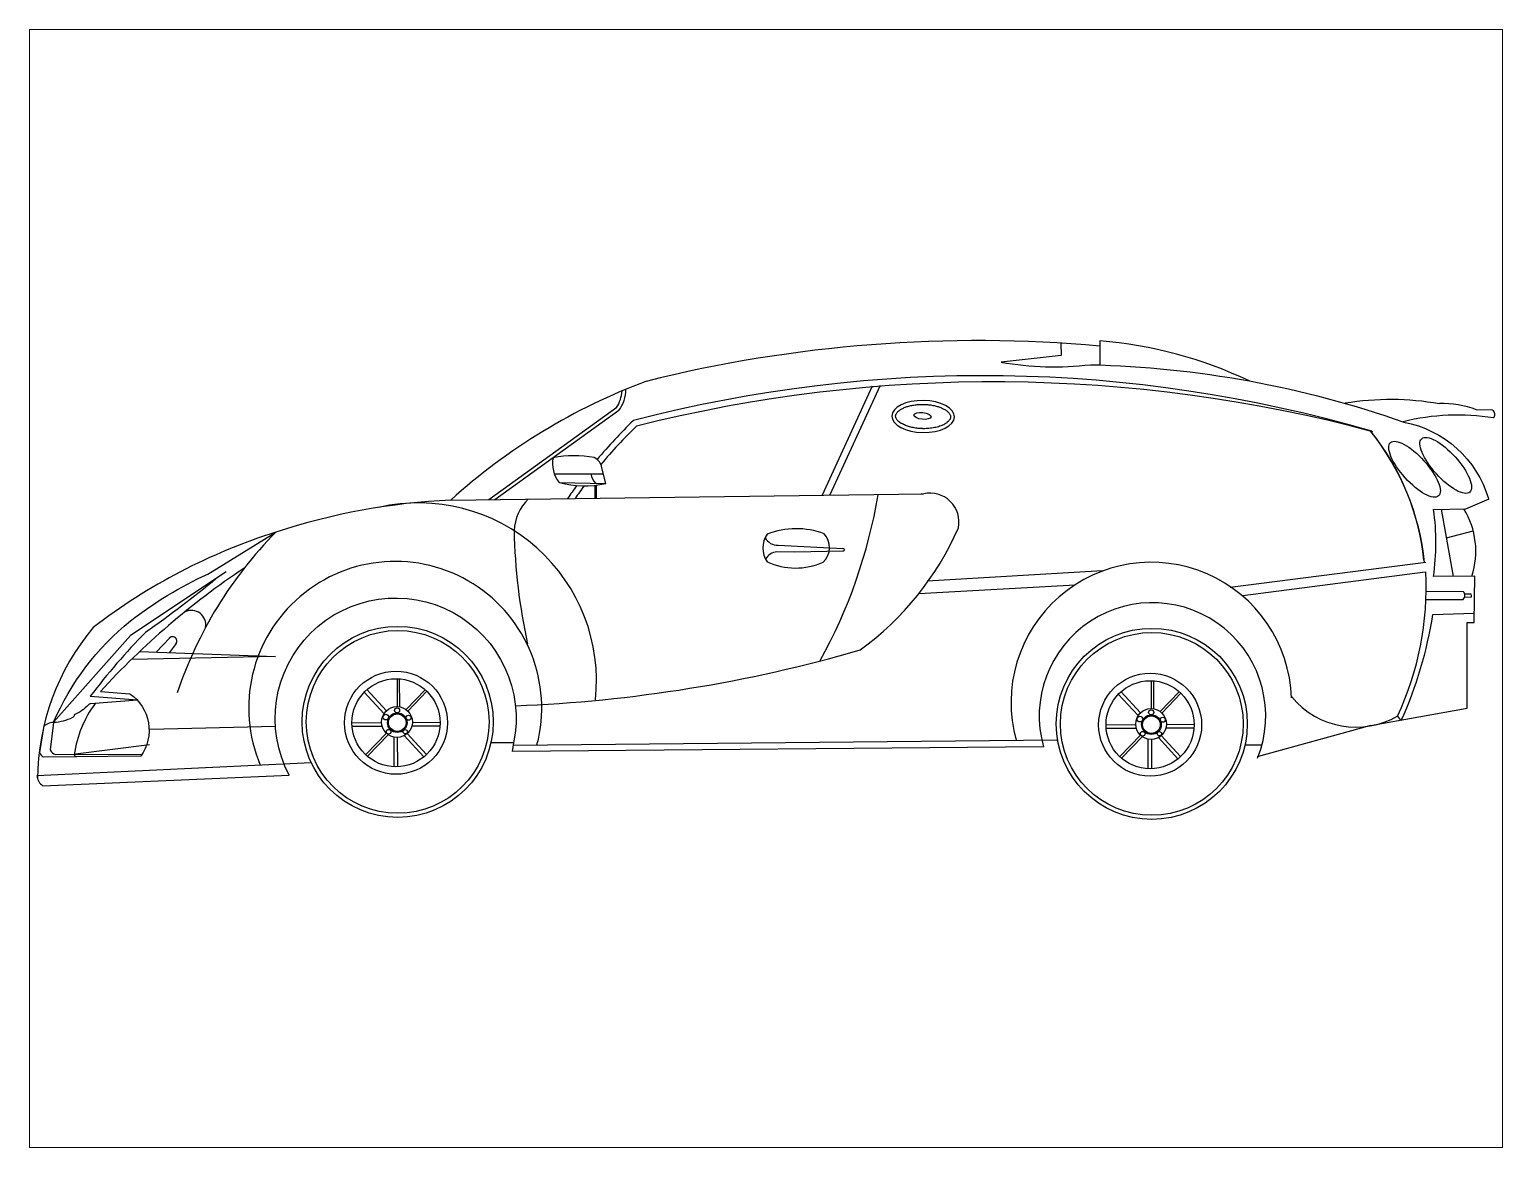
# Paper-space layout 'Layout1' of a CAD drawing. Header units: millimetres. Extents: x 26 to 231, y 20 to 176.
# The model-space entities are those that its viewports show. They can reach past a viewport. Long polylines and large blocks are cut down to what shows.
import ezdxf

# ---------------------------------------------------------------- set-up
doc = ezdxf.new("R2010")
doc.units = ezdxf.units.MM

msp = doc.modelspace()

# ---------------------------------------------------------------- linework, layer by layer
for p, q in [((4692.2, 3021.5), (4434.9, 2462.2)), ((4733.9, 3024.7), (4475.5, 2462.7)), ((3379.8, 2912.6), (2721.4, 2438.1)), ((3390.6, 2897.6), (2753.5, 2438.6)), ((3059.6, 2572), (3311.3, 2572)), ((3084, 2527.4), (3322.9, 2522.1)), ((3267.8, 2512.5), (3267.8, 2447.1)), ((3273.1, 2512.5), (3273.1, 2447.1)), ((2525.9, 2436.2), (4957.5, 2469.3)), ((7618.4, 2389.4), (7679.1, 2044.4)), ((7644.8, 2242.6), (7783, 2277.9)), ((4156.5, 2265), (4157.8, 2265)), ((4976.2, 2021.3), (5876.7, 2073.9)), ((6533.1, 1988.1), (7539.3, 2116.8)), ((6598.4, 1946.4), (7535.8, 2067.1)), ((4932.3, 1955.7), (5736.6, 2001.5)), ((940.7, 1706.2), (940.7, 1706.2)), ((1012.3, 1654.6), (1081.3, 1728.3)), ((1114.7, 1699.9), (1078.9, 1652.3)), ((2250, 1516.5), (2250.7, 1374.9)), ((2261.8, 1516.6), (2262.5, 1375)), ((2080.8, 1450.1), (2183.3, 1338.8)), ((2094.4, 1462.5), (2195.2, 1353.1)), ((2296.9, 1360.2), (2394.9, 1461.9)), ((2305.4, 1352.1), (2403.4, 1453.7)), ((5957.8, 1439.8), (6060.3, 1328.6)), ((5971.3, 1452.3), (6072.1, 1342.9)), ((6127, 1506.3), (6127.7, 1364.7)), ((6138.8, 1506.4), (6139.5, 1364.8)), ((6173.8, 1350), (6271.9, 1451.7)), ((6182.3, 1341.8), (6280.4, 1443.5)), ((2018.4, 1292), (2170.7, 1293)), ((2205.6, 1314.6), (2206, 1314.2)), ((2250.9, 1342.8), (2250.9, 1342.5)), ((2328.8, 1294.1), (2471.2, 1295.1)), ((6082.6, 1304.4), (6083, 1304)), ((6127.8, 1332.6), (6127.8, 1332.3)), ((7411.5, 1305.6), (7394.9, 1326.6)), ((434.6, 1277.8), (412.5, 1138.6)), ((978.6, 1259.7), (1624.8, 1275.3)), ((2019, 1274.2), (2173.5, 1274.6)), ((2091.1, 1129.9), (2195.6, 1238.2)), ((2099.6, 1121.7), (2204, 1230)), ((2233.1, 1218.5), (2233.8, 1067.2)), ((2251.5, 1216.7), (2252.2, 1067.2)), ((2287.2, 1226.1), (2388, 1116.7)), ((2302.4, 1236.8), (2401.8, 1128.9)), ((2326.2, 1275.7), (2470.7, 1276.7)), ((5895.4, 1281.8), (6047.6, 1282.7)), ((5896, 1264), (6050.5, 1264.4)), ((5968.1, 1119.7), (6072.5, 1228)), ((5976.6, 1111.5), (6081, 1219.8)), ((6164.1, 1215.9), (6265, 1106.5)), ((6179.3, 1226.6), (6278.7, 1118.7)), ((6203.2, 1265.4), (6347.7, 1266.5)), ((6205.8, 1283.9), (6348.2, 1284.9)), ((597, 1132.2), (977.1, 1179.7)), ((2848.3, 1176.8), (5646.1, 1204.4)), ((5576.1, 1163.6), (5576.1, 1163.6)), ((6110, 1208.3), (6110.7, 1056.9)), ((6128.4, 1206.5), (6129.2, 1057)), ((6693.2, 1176.9), (6611.2, 1176.9))]:
    msp.add_line(p, q)
for points in [[(5663.2, 3242.4), (5663.6, 3179.6), (5355.3, 3145.7, 0.074488), (5814.7, 3132.2, -0.079195), (7425.7, 2837.7, -0.279558), (7860.9, 2445)], [(6632, 3048.7, 0.090856), (5863.5, 3254.9), (5863.5, 3130.8)], [(3532.3, 3047.1, 0.095292), (2526.3, 2436.2, 0.06833), (1626.5, 2271.2, 0.1144), (1120.5, 1445.7)], [(7261, 2789.9, 0.135859), (3465.1, 2844.7, 0.026467), (3279, 2645)], [(7266.6, 2788.1, 0.127553), (3480.9, 2816.5, 0.026348), (3298.5, 2619.6)], [(7886.4, 2858.6, 0.448469), (7882.7, 2898.6), (7799.7, 2901, 0.092325), (7608.6, 2932.4)], [(3322.9, 2521.5), (3303.8, 2602.9, 0.233842), (3264.4, 2654.9, 0.091008), (3053, 2654.4)], [(2859, 1379.2, 0.060547), (4631.7, 1666.2, 0.131605), (5136, 2293.7, 0.546195), (4957.6, 2468.5)], [(7254.7, 1278), (7752.1, 1367.2), (7752.1, 1806.8), (7787.7, 1806.8), (7790.9, 2046), (7578.7, 2043, 0.070714), (7579, 2387.8), (7744.5, 2390.9), (7864.7, 2442.8)], [(1627.7, 2271.6, 0.088067), (688.5, 1781.3, 0.174681), (402, 1004.4)], [(484.8, 1294.4, -0.122939), (879.6, 1815.3, -0.059699), (1277, 2055.9), (1626.5, 2271.2), (1626.5, 2271.2)], [(4142.9, 2243, 0.296064), (4210.2, 2205.2), (4541.5, 2188.5, -1.112364), (4541.2, 2173.2), (4294.8, 2168.4), (4201.9, 2171.3)], [(1464.3, 2086.5, 0.06045), (724.9, 1452.6), (877.2, 1441, -0.416633), (932.8, 1120.4), (430.7, 1115.3)], [(1371.5, 2067.1), (879.7, 1741), (484.8, 1294.4, 0.096054), (583.8, 1320)], [(1320.9, 2033.5, -0.020088), (957.7, 1756.7, 0.034863), (673.3, 1428.4), (915.1, 1409.1)], [(1807.9, 1086.4), (398.8, 1019.4, 0.218836), (429.5, 967.6), (1695.8, 1023.4, -1.423422), (2849.6, 1188.2)], [(6674.5, 1110.9, 1.3959), (5573.5, 1168.7), (2843.4, 1144.2), (2843.4, 1144.2), (2850, 1188.2), (2732.4, 1188.2)], [(7539.5, 1925.8), (7731.3, 1926.3, 0.424424), (7732.2, 1965.8), (7540.4, 1966.5)], [(7738.8, 1938.2), (7773.3, 1939.3, 0.245181), (7772.8, 1952.2), (7739.5, 1952.2)], [(7412.7, 1304.1, 0.068202), (7575.1, 1848.3), (7788.3, 1854.8)], [(916.6, 1407.4), (675, 1388.8, 0.371583), (663.6, 1383.6, -0.098089), (590.9, 1332.3, -0.314423), (581.9, 1319.1)], [(484.6, 1293.3), (467.6, 1152.2, 0.212314), (494.7, 1128.8), (938.8, 1130)], [(7378, 1300.1, 0.00005), (7378.2, 1300.1, 0.000014), (7378.2, 1300.1)]]:
    msp.add_lwpolyline(points, format="xyb")
for points in [[(2526.3, 2436.4), (2526.3, 2435.9), (2526.4, 2436)], [(926.5, 1657.6), (1624.6, 1633.3), (884.6, 1617.3)], [(7256.1, 1278.3), (6672.8, 1117.4)]]:
    msp.add_lwpolyline(points)
msp.add_lwpolyline([(4153.4, 2260.9, 0.321227), (4152.7, 2119.3, 0.216199), (4440.9, 2117.6, 0.413345), (4445.9, 2263.4, 0.186612)], format="xyb", close=True)
for centre, radius in [((2253.4, 1296.4), 491.1), ((2253.4, 1296.4), 469.8), ((6130.3, 1286.2), 491.1), ((6130.3, 1286.2), 469.8), ((2244.8, 1292.1), 264.8), ((2244.8, 1292.1), 226.4), ((6121.8, 1281.9), 264.8), ((6121.8, 1281.9), 226.4), ((2249.7, 1295.8), 79.1), ((2250.4, 1355.6), 13.2), ((6126.7, 1285.6), 79.1), ((2192.4, 1321), 14.7), ((2251.4, 1292.5), 50.3), ((2251.4, 1292.5), 45.3), ((2309.9, 1318.1), 13), ((6069.4, 1310.8), 14.7), ((6128.4, 1282.3), 50.3), ((6128.4, 1282.3), 45.3), ((6127.3, 1345.4), 13.2), ((6186.8, 1307.9), 13), ((2206.8, 1245.9), 12.1), ((2292.7, 1245.9), 11.2), ((6083.8, 1235.7), 12.1), ((6169.7, 1235.7), 11.2)]:
    msp.add_circle(centre, radius)
for centre, radius, start, end in [((5231.6, -3760), 7016, 84.83334, 104.03145), ((3223.6, 3009.6), 183.6, 327.90451, 356.15987), ((3244.9, 3007.5), 182.3, 322.83495, 359.47195), ((7358.4, 1515.3), 1437.8, 79.96958, 99.37942), ((7702.5, 1741.1), 1132.6, 80.65638, 104.32505), ((6241.1, 1979.3), 1299.2, 6.03985, 38.57673), ((6268.8, 1994.9), 1267.9, 6.03985, 38.57673), ((3196.4, 2622.6), 147, 167.52267, 220.36038), ((3215.1, 2995.5), 486, 254.3979, 282.80981), ((5256.8, 988.5), 2579.9, 143.82651, 145.64441), ((5256.8, 988.5), 2548.6, 143.3579, 145.14735), ((3333.9, 2585.3), 89, 188.62766, 224.1891), ((3095.3, 2267.6), 243.6, 134.40869, 177.27338), ((2073.9, 2911.7), 2687.2, 331.01331, 350.41606), ((4749.5, 2000.3), 508.2, 66.63771, 67.17905), ((2361, 1507.6), 914.5, 353.84681, 102.87222), ((7385.9, 2174.9), 410.3, 341.6589, 31.72896), ((5881.5, 2343.1), 3030.2, 181.20655, 192.33699), ((2240.7, 1367.9), 753.3, 345.39415, 202.96695), ((4213.1, 2093.1), 78.8, 97.48506, 150.19344), ((6127.8, 1395.6), 721.2, 1.99393, 195.55011), ((5979.3, 1987.6), 1561.4, 334.94894, 2.91701), ((1192.3, 1795), 74.8, 350.47748, 115.38456), ((1096.4, 1712.2), 22.1, 320.04513, 140.57295), ((1166.7, 1046.4), 581.8, 143.73354, 171.83374), ((7180.1, 1698.5), 429.1, 219.64464, 300.17954), ((494.8, 1185.6), 108.7, 92.21355, 123.22699), ((460.3, 1157.9), 51.6, 201.85161, 235.65721), ((605, 1131.2), 14.4, 188.81329, 260.92574)]:
    msp.add_arc(centre, radius, start, end)
msp.add_ellipse((4954.8, 2866), major_axis=(161, -2.5), ratio=0.509952, start_param=-1.570796, end_param=4.712389)
for centre, major_axis, ratio in [((4951.5, 2869.2), (44.2, -4.9), 0.3979), ((7481.1, 2594.9), (123.6, -137.1), 0.352315), ((7641.5, 2614.9), (123.6, -137.1), 0.352315)]:
    msp.add_ellipse(centre, major_axis=major_axis, ratio=ratio)
msp.add_open_spline([(4953.8, 2803.5), (4959.3, 2803.4), (4964.7, 2803.5), (4980.1, 2804.1), (4989.9, 2805), (5008.9, 2807.8), (5018, 2809.6), (5035.2, 2814.2), (5043.3, 2816.9), (5056.3, 2822.3), (5061.6, 2824.9), (5071.1, 2830.4), (5075.3, 2833.2), (5081.8, 2838.4), (5084.3, 2840.8), (5088.5, 2845.4), (5090.3, 2847.7), (5092.8, 2851.7), (5093.6, 2853.4), (5095, 2856.8), (5095.5, 2858.4), (5096, 2861.5), (5096.2, 2863), (5096.1, 2866.1), (5095.9, 2867.7), (5095.2, 2870.9), (5094.6, 2872.5), (5093.1, 2876), (5092.1, 2877.9), (5089.6, 2881.7), (5088.1, 2883.6), (5084.6, 2887.6), (5082.5, 2889.6), (5077.9, 2893.6), (5075.3, 2895.6), (5068.2, 2900.5), (5063.4, 2903.3), (5052.9, 2908.7), (5047.1, 2911.2), (5034.8, 2915.8), (5028.2, 2917.9), (5014.4, 2921.5), (5007.2, 2923.1), (4992.4, 2925.6), (4984.8, 2926.6), (4969.3, 2928), (4961.5, 2928.4), (4945.8, 2928.5), (4938, 2928.3), (4922.6, 2927.1), (4915, 2926.3), (4900.3, 2924), (4893.1, 2922.6), (4879.4, 2919.1), (4872.9, 2917.2), (4860.7, 2912.8), (4855.1, 2910.4), (4844.7, 2905.3), (4840.1, 2902.5), (4831.9, 2896.9), (4828.3, 2894), (4823.2, 2889), (4821.3, 2886.9), (4818.2, 2882.7), (4817, 2880.6), (4815.1, 2876.8), (4814.5, 2874.9), (4813.6, 2871.4), (4813.4, 2869.6), (4813.4, 2866.2), (4813.6, 2864.5), (4814.4, 2860.9), (4815, 2859), (4816.9, 2855), (4818.1, 2853), (4821.1, 2848.7), (4823, 2846.4), (4827.4, 2841.9), (4830, 2839.7), (4835.8, 2835.2), (4839, 2833), (4846.1, 2828.7), (4849.9, 2826.6), (4860.1, 2821.6), (4866.8, 2818.9), (4881.2, 2814.1), (4888.8, 2811.9), (4904.8, 2808.3), (4913.1, 2806.9), (4930.2, 2804.7), (4938.9, 2804), (4949.7, 2803.6), (4951.8, 2803.5), (4953.8, 2803.5)], degree=3, knots=[-1.570796, -1.570796, -1.570796, -1.570796, -1.462288, -1.462288, -1.263657, -1.263657, -1.065025, -1.065025, -0.866394, -0.866394, -0.709191, -0.709191, -0.551989, -0.551989, -0.42531, -0.42531, -0.298631, -0.298631, -0.193058, -0.193058, -0.087485, -0.087485, 0.018087, 0.018087, 0.12366, 0.12366, 0.229233, 0.229233, 0.334806, 0.334806, 0.440378, 0.440378, 0.545951, 0.545951, 0.651524, 0.651524, 0.807017, 0.807017, 0.962511, 0.962511, 1.118005, 1.118005, 1.273499, 1.273499, 1.428992, 1.428992, 1.584486, 1.584486, 1.73998, 1.73998, 1.895474, 1.895474, 2.050968, 2.050968, 2.206461, 2.206461, 2.361955, 2.361955, 2.517449, 2.517449, 2.672943, 2.672943, 2.791262, 2.791262, 2.909581, 2.909581, 3.0279, 3.0279, 3.146219, 3.146219, 3.264538, 3.264538, 3.382857, 3.382857, 3.501177, 3.501177, 3.619496, 3.619496, 3.737815, 3.737815, 3.856134, 3.856134, 3.974453, 3.974453, 4.14876, 4.14876, 4.323067, 4.323067, 4.497374, 4.497374, 4.671681, 4.671681, 4.712389, 4.712389, 4.712389, 4.712389])

psp = doc.layouts.get("Layout1")

# ---------------------------------------------------------------- viewports
at = {"layer": '0'}
psp.add_viewport(center=(128.5, 97.5), size=(205.6, 156), view_center_point=(4146.97, 1982.08), view_height=5746.112, dxfattribs=at)

doc.saveas('drawing.dxf')
